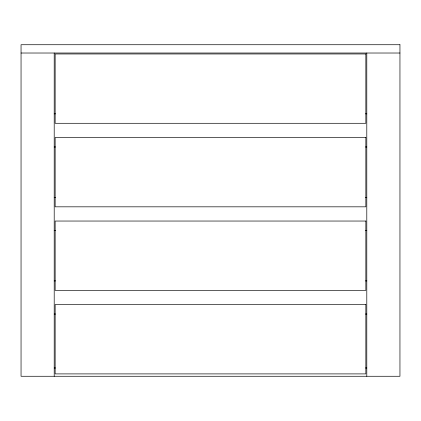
<?xml version="1.0" encoding="UTF-8"?>
<svg xmlns="http://www.w3.org/2000/svg" width="421" height="421" viewBox="0 0 421 421"><rect width="100%" height="100%" fill="white"/><g stroke="black" fill="none" stroke-linecap="round" stroke-linejoin="round"><path stroke-width="0.63" d="M21.05 53.02L399.95 53.02M54.204 113.823L55.519 113.823M365.481 113.823L366.796 113.823M54.204 146.976L55.519 146.976M365.481 146.976L366.796 146.976M54.204 197.354L55.519 197.354M365.481 197.354L366.796 197.354M54.204 230.513L55.519 230.513M365.481 230.513L366.796 230.513M54.204 280.891L55.519 280.891M365.481 280.891L366.796 280.891M54.204 314.045L55.519 314.045M365.481 314.045L366.796 314.045M54.204 367.98L55.519 367.98M365.481 367.98L366.796 367.98M366.796 53.02L366.796 376.269M54.204 53.02L54.204 376.269M399.95 44.731L21.05 44.731L21.05 376.269L399.95 376.269L399.95 44.731M365.849 53.967L55.151 53.967L55.151 123.295L365.849 123.295L365.849 53.967M365.849 137.504L55.151 137.504L55.151 206.827L365.849 206.827L365.849 137.504M365.849 221.041L55.151 221.041L55.151 290.364L365.849 290.364L365.849 221.041M365.849 304.572L55.151 304.572L55.151 373.901L365.849 373.901L365.849 304.572"/></g></svg>
